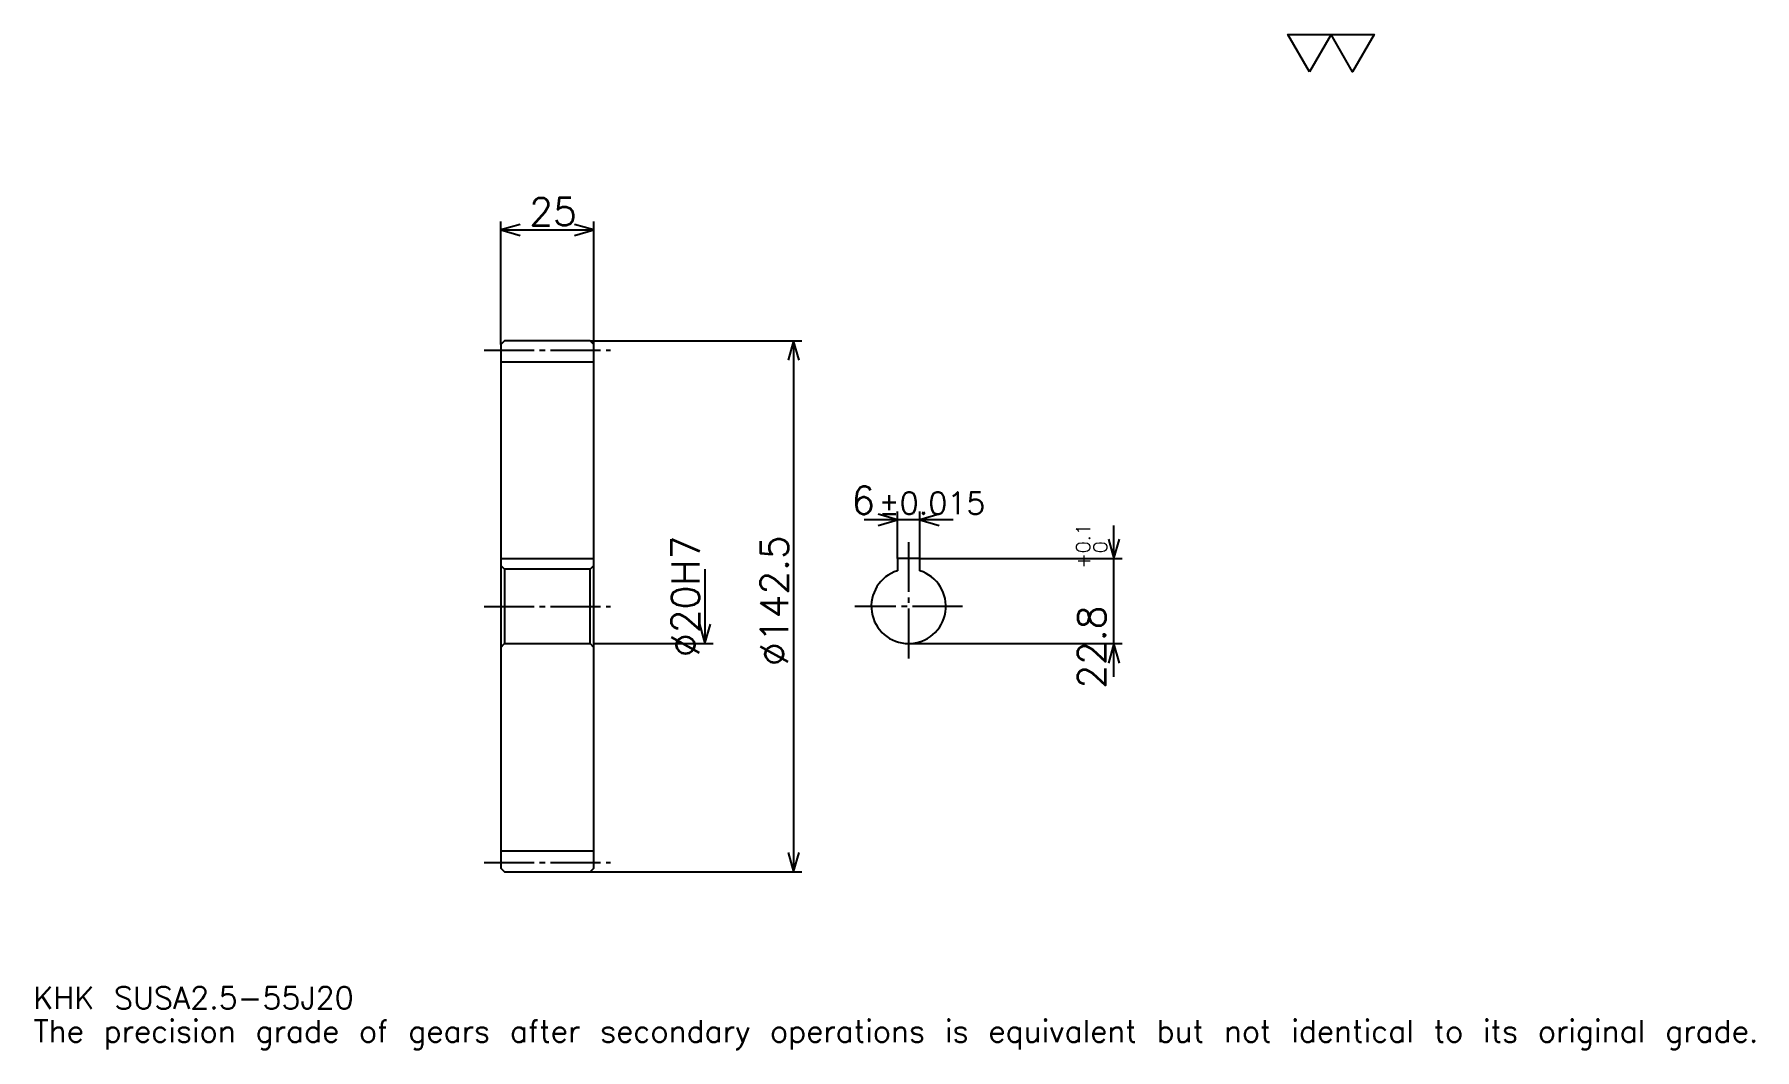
# Model space of a CAD drawing. Extents: x 15 to 476, y 5 to 278.
import ezdxf

# ---------------------------------------------------------------- set-up
doc = ezdxf.new("R2010")
doc.units = 0
doc.linetypes.add('DASHDOT', pattern=[17.853262, 13.389946, -1.487772, 1.487772, -1.487772])
doc.layers.get('0').update_dxf_attribs({"linetype": 'CONTINUOUS'})
doc.layers.add('DASHDOT', color=6, linetype='DASHDOT')
doc.styles.add('KANJI', font='TXT', dxfattribs={"bigfont": 'BIGFONT'})

msp = doc.modelspace()

# ---------------------------------------------------------------- linework, layer by layer
at = {"color": 5}
for p, q in [((140.191574, 195.641983), (140.191574, 227.629074)), ((165.191574, 195.641983), (165.191574, 227.629074)), ((140.191574, 225.397415), (165.191574, 225.397415)), ((140.191574, 194.641983), (140.191574, 195.641983)), ((164.191574, 195.641983), (165.191574, 195.641983)), ((165.191574, 195.641983), (220.983017, 195.641983)), ((165.191574, 194.641983), (165.191574, 195.641983)), ((218.751358, 195.641983), (218.751358, 53.141983)), ((246.58017, 137.191986), (246.58017, 149.838043)), ((252.58017, 137.191986), (252.58017, 149.838043)), ((261.506775, 147.606384), (237.653534, 147.606384)), ((304.652161, 105.465355), (304.652161, 146.118622)), ((194.947006, 134.391983), (194.947006, 114.391983)), ((252.58017, 137.191986), (306.88385, 137.191986)), ((165.191574, 114.391983), (197.178665, 114.391983)), ((249.58017, 114.391983), (306.88385, 114.391983)), ((164.191574, 53.141983), (165.191574, 53.141983)), ((165.191574, 53.141983), (220.983017, 53.141983))]:
    msp.add_line(p, q, dxfattribs=at)
at = {"color": 4}
for p, q in [((140.191574, 190.016983), (165.191574, 190.016983)), ((140.191574, 137.191986), (165.191574, 137.191986)), ((165.191574, 135.391983), (164.191574, 134.391983)), ((140.191574, 113.391983), (141.191574, 114.391983)), ((165.191574, 113.391983), (164.191574, 114.391983)), ((140.191574, 58.766983), (165.191574, 58.766983))]:
    msp.add_line(p, q, dxfattribs=at)
at = {"color": 7}
msp.add_lwpolyline([(357.065216, 267.79892), (351.262909, 277.856262), (374.472137, 277.856262), (368.66983, 267.79892), (362.867523, 277.856262), (357.065216, 267.79892)], dxfattribs=at)
at = {"color": 5}
for points in [[(145.398773, 226.885193), (140.191574, 225.397415), (145.398773, 223.909637)], [(159.984375, 223.909637), (165.191574, 225.397415), (159.984375, 226.885193)], [(220.239136, 190.434784), (218.751358, 195.641983), (217.26358, 190.434784)], [(241.372955, 146.118607), (246.58017, 147.606384), (241.372955, 149.094162)], [(257.787354, 149.094162), (252.58017, 147.606384), (257.787354, 146.118607)], [(303.164398, 142.399185), (304.652161, 137.191986), (306.139954, 142.399185)], [(193.459229, 119.599182), (194.947006, 114.391983), (196.434784, 119.599182)], [(306.139954, 109.184784), (304.652161, 114.391983), (303.164398, 109.184784)], [(217.26358, 58.349182), (218.751358, 53.141983), (220.239136, 58.349182)]]:
    msp.add_lwpolyline(points, dxfattribs=at)
at = {"color": 4}
for points in [[(140.191574, 113.391983), (140.191574, 54.141983), (141.191574, 53.141983), (164.191574, 53.141983), (165.191574, 54.141983), (165.191574, 194.641983), (164.191574, 195.641983), (141.191574, 195.641983), (140.191574, 194.641983), (140.191574, 113.391983)], [(140.191574, 135.391983), (141.191574, 134.391983), (141.191574, 114.391983), (164.191574, 114.391983), (164.191574, 134.391983), (141.191574, 134.391983)], [(252.58017, 133.931381), (252.58017, 137.191986), (246.58017, 137.191986), (246.58017, 133.931381)]]:
    msp.add_lwpolyline(points, dxfattribs=at)
msp.add_arc((249.58017, 124.391983), 10, 107.45760275, 72.54239725, dxfattribs=at)
at = {"layer": 'DASHDOT', "color": 7}
for p, q in [((135.728256, 193.141983), (169.654892, 193.141983)), ((249.58017, 141.655304), (249.58017, 109.928665)), ((135.728256, 124.391983), (169.654892, 124.391983)), ((264.043488, 124.391983), (235.116852, 124.391983)), ((135.728256, 55.641983), (169.654892, 55.641983))]:
    msp.add_line(p, q, dxfattribs=at)

# ---------------------------------------------------------------- texts
at = {"color": 7, "style": 'KANJI'}
for s, height, p in [('25', 7.438859, (147.856323, 226.587631)), ('6', 7.438859, (234.224884, 149.094162)), ('%%p0.015', 5.951087, (241.58844, 149.094162)), ('KHK SUSA2.5-55J20', 5.951087, (14.877717, 16.36549)), ('The precision grade of gears after secondary operations is equivalent but not identical to its original grade.', 5.951087, (14.877717, 7.438859))]:
    msp.add_text(s, height=height, dxfattribs=at).set_placement(p)
for s, height, p in [('0.1', 3.719429, (298.254761, 138.665222)), ('%%c20H7', 7.438859, (193.459229, 110.816071)), ('%%c142.5', 7.438859, (217.26358, 108.398438)), ('0', 3.719429, (302.866852, 138.665222)), ('+', 3.719429, (298.254761, 134.499451)), ('22.8', 7.438859, (302.420532, 102.301132))]:
    msp.add_text(s, height=height, rotation=90, dxfattribs=at).set_placement(p)

doc.saveas('drawing.dxf')
